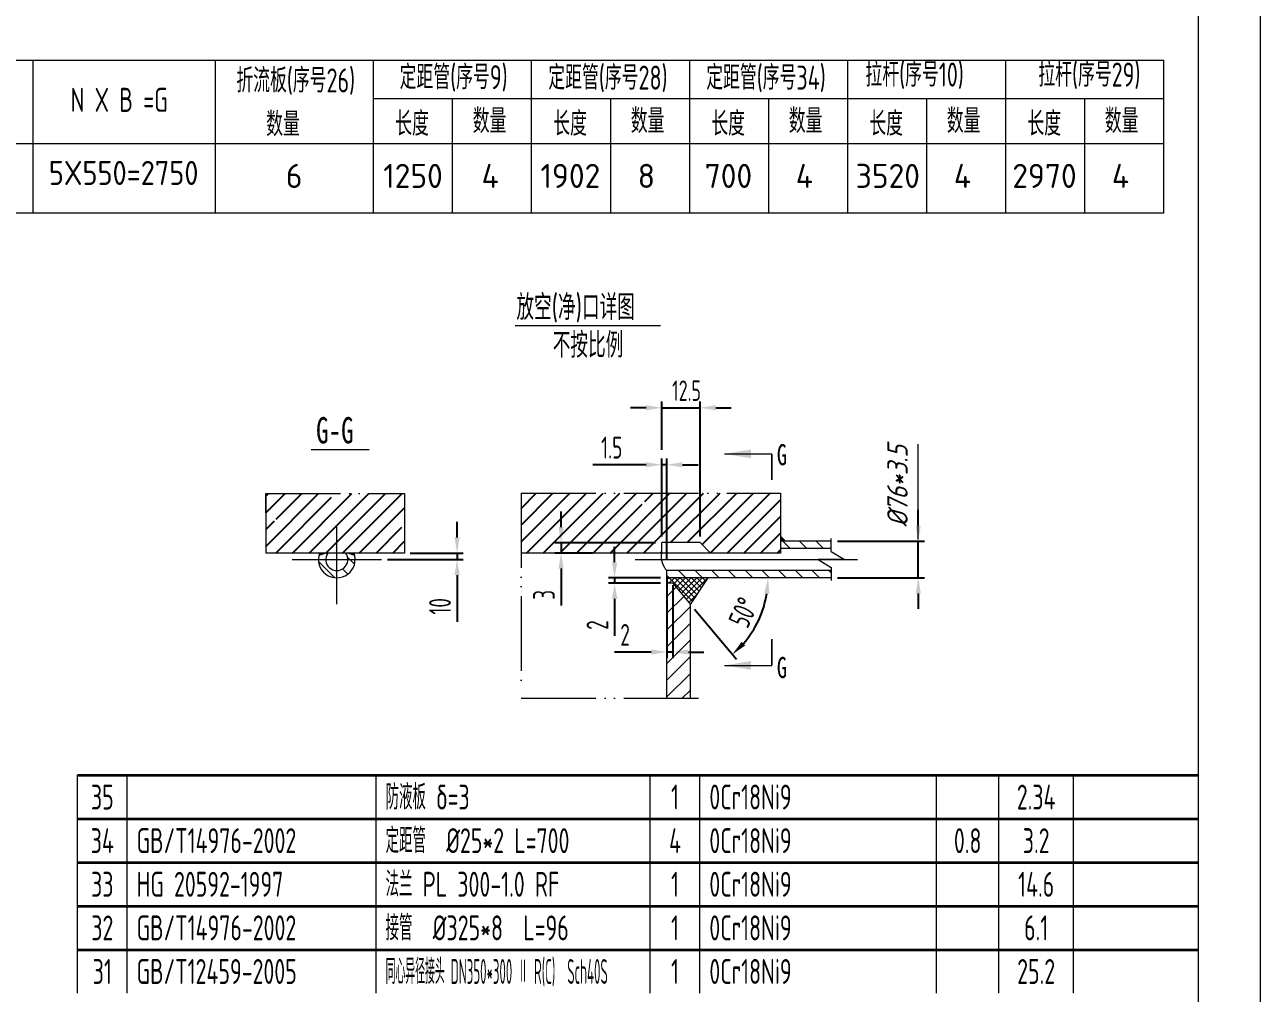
# Model space of a CAD drawing. Header units: millimetres. Extents: x -1140 to 3612, y -5124 to 1604.
# Drawn here: x 2024 to 3612, y -2892 to -1648 of the extents above; entities that cross this region are included whole.
import ezdxf
from ezdxf.enums import TextEntityAlignment as Align

# ---------------------------------------------------------------- set-up
doc = ezdxf.new("R2010")
doc.units = ezdxf.units.MM
doc.header["$LTSCALE"] = 4
doc.linetypes.add('ACAD_ISO04W100', pattern=[30, 24, -3, 0, -3])
doc.linetypes.add('ACAD_ISO05W100', pattern=[33, 24, -3, 0, -3, 0, -3])
doc.layers.add('X', color=3, linetype='Continuous')
for name, color, linetype, lineweight in [('中心线', 1, 'ACAD_ISO04W100', 18), ('双点划线', 5, 'ACAD_ISO05W100', 18), ('标注', 7, 'Continuous', 18), ('细实线', 7, 'Continuous', 18)]:
    doc.layers.add(name, color=color, linetype=linetype, lineweight=lineweight)
doc.styles.add('GB', font='gbeitc.shx', dxfattribs={"bigfont": 'gbcbig.shx'})
doc.styles.add('HGCAD', font='gbenor.shx', dxfattribs={"width": 0.75, "bigfont": 'gbcbig.shx'})
doc.styles.add('HZ', font='Tssdeng.shx', dxfattribs={"bigfont": 'hztxt.shx'})
doc.styles.add('HZTXT', font='Tssdeng.shx', dxfattribs={"bigfont": 'hztxt.shx'})
doc.styles.get("Standard").update_dxf_attribs({"font": 'SIMFANG.TTF'})
doc.dimstyles.new('HGCAD$0', dxfattribs={"dimscale": 8, "dimtxt": 3.5, "dimasz": 2.5, "dimexe": 1, "dimexo": 1, "dimgap": 1, "dimtad": 1, "dimdec": 1, "dimdsep": 46, "dimtxsty": 'HGCAD', "dimcen": 0, "dimadec": 1, "dimazin": 0, "dimtfac": 1, "dimtdec": 1, "dimtmove": 0, "dimatfit": 1, "dimfxl": 0, "dimarcsym": 0})
doc.dimstyles.new('HGCAD$2', dxfattribs={"dimscale": 8, "dimtxt": 3.5, "dimasz": 2.5, "dimexe": 1, "dimexo": 1, "dimgap": 1, "dimtad": 2, "dimtih": 1, "dimdec": 1, "dimdsep": 46, "dimtxsty": 'HGCAD', "dimcen": 0, "dimadec": 0, "dimazin": 0, "dimtfac": 1, "dimtdec": 1, "dimtmove": 0, "dimatfit": 1, "dimfxl": 0, "dimarcsym": 0})

# ---------------------------------------------------------------- blocks, each defined once
blk = doc.blocks.new('HGCAD#HGTFTK~A1Z~HGCAD图框')
at = {"layer": '细实线', "color": 7}
blk.add_lwpolyline([(10, -10), (-584, -10), (-584, 831), (10, 831)], close=True, dxfattribs=at)
at = {"layer": '细实线', "color": 2}
blk.add_lwpolyline([(0, 0), (-559, 0), (-559, 821), (0, 821)], close=True, dxfattribs=at)
blk = doc.blocks.new('*X27')
at = {"color": 0}
for p, q in [((137.63, 56.47), (136.24, 57.86)), ((140.82, 56.47), (139.42, 57.86)), ((144, 56.47), (142.6, 57.86)), ((49.52, 55.49), (49.41, 55.6)), ((53.81, 54.38), (53.37, 54.82)), ((54.69, 53.49), (53.81, 54.38)), ((50.92, 50.9), (47.83, 53.99)), ((53.42, 51.59), (52.42, 52.58)), ((117.76, 50.89), (116.36, 52.28)), ((120.94, 50.89), (119.54, 52.28)), ((124.12, 50.89), (122.72, 52.28)), ((127.3, 50.89), (125.91, 52.28)), ((130.49, 50.89), (129.09, 52.28)), ((133.67, 50.89), (132.27, 52.28)), ((136.85, 50.89), (135.45, 52.28)), ((140.03, 50.89), (138.63, 52.28)), ((143.21, 50.89), (141.82, 52.28)), ((145.46, 51.82), (145, 52.28)), ((114.58, 50.89), (114.15, 51.31))]:
    blk.add_line(p, q, dxfattribs=at)
blk = doc.blocks.new('*D30')
at = {"layer": 'Defpoints', "color": 0, "ltscale": 8}
for p in [(2511.6, -2326.8), (2482.5, -2335.1), (2579.8, -2335.1)]:
    blk.add_point(p, dxfattribs=at)
at = {"layer": '标注', "color": 0, "lineweight": -2, "ltscale": 8}
for p, q in [((2579.8, -2306.8), (2579.8, -2286.8)), ((2519.6, -2326.8), (2587.8, -2326.8)), ((2579.8, -2326.8), (2579.8, -2335.1)), ((2490.5, -2335.1), (2587.8, -2335.1)), ((2579.8, -2355.1), (2579.8, -2415.3))]:
    blk.add_line(p, q, dxfattribs=at)
at = {"layer": '标注', "color": 0, "ltscale": 8}
for points in [[(2576.4, -2306.8), (2583.1, -2306.8), (2579.8, -2326.8)], [(2576.4, -2355.1), (2583.1, -2355.1), (2579.8, -2335.1)]]:
    blk.add_solid(points, dxfattribs=at)
at = {"layer": '标注', "color": 0, "ltscale": 8, "insert": (2557.8, -2395.2), "char_height": 28, "attachment_point": 5, "rotation": 90, "style": 'HGCAD'}
blk.add_mtext('10', dxfattribs=at)
blk = doc.blocks.new('*D31')
at = {"layer": 'Defpoints', "color": 0, "ltscale": 8}
for p in [(3060.7, -2311.5), (3172.4, -2311.5), (3060.7, -2358.6)]:
    blk.add_point(p, dxfattribs=at)
at = {"layer": '标注', "color": 0, "lineweight": -2, "ltscale": 8}
for p, q in [((3172.4, -2291.5), (3172.4, -2271.5)), ((3068.7, -2311.5), (3180.4, -2311.5)), ((3172.4, -2358.6), (3172.4, -2311.5)), ((3068.7, -2358.6), (3180.4, -2358.6)), ((3172.4, -2378.6), (3172.4, -2398.6))]:
    blk.add_line(p, q, dxfattribs=at)
at = {"layer": '标注', "color": 0, "ltscale": 8}
for points in [[(3169.1, -2291.5), (3175.7, -2291.5), (3172.4, -2311.5)], [(3169.1, -2378.6), (3175.7, -2378.6), (3172.4, -2358.6)]]:
    blk.add_solid(points, dxfattribs=at)
blk = doc.blocks.new('*D32')
at = {"layer": 'Defpoints', "color": 0, "ltscale": 8}
for p in [(2842.7, -2313.5), (2713.4, -2326.8), (2761.6, -2326.8)]:
    blk.add_point(p, dxfattribs=at)
at = {"layer": '标注', "color": 0, "lineweight": -2, "ltscale": 8}
for p, q in [((2713.4, -2293.5), (2713.4, -2273.5)), ((2834.7, -2313.5), (2705.4, -2313.5)), ((2713.4, -2313.5), (2713.4, -2326.8)), ((2753.6, -2326.8), (2705.4, -2326.8)), ((2713.4, -2346.8), (2713.4, -2394.1))]:
    blk.add_line(p, q, dxfattribs=at)
at = {"layer": '标注', "color": 0, "ltscale": 8}
for points in [[(2710.1, -2293.5), (2716.8, -2293.5), (2713.4, -2313.5)], [(2710.1, -2346.8), (2716.8, -2346.8), (2713.4, -2326.8)]]:
    blk.add_solid(points, dxfattribs=at)
at = {"layer": '标注', "color": 0, "ltscale": 8, "insert": (2691.4, -2380.5), "char_height": 28, "attachment_point": 5, "rotation": 90, "style": 'HGCAD'}
blk.add_mtext('3', dxfattribs=at)
blk = doc.blocks.new('*D33')
at = {"layer": 'Defpoints', "color": 0, "ltscale": 8}
for p in [(2782.2, -2365.6), (2849.4, -2358.6), (2849.4, -2365.6)]:
    blk.add_point(p, dxfattribs=at)
at = {"layer": '标注', "color": 0, "lineweight": -2, "ltscale": 8}
for p, q in [((2782.2, -2338.6), (2782.2, -2318.6)), ((2841.4, -2358.6), (2774.2, -2358.6)), ((2841.4, -2365.6), (2774.2, -2365.6)), ((2782.2, -2358.6), (2782.2, -2365.6)), ((2782.2, -2385.6), (2782.2, -2432.9))]:
    blk.add_line(p, q, dxfattribs=at)
at = {"layer": '标注', "color": 0, "ltscale": 8}
for points in [[(2778.9, -2338.6), (2785.6, -2338.6), (2782.2, -2358.6)], [(2778.9, -2385.6), (2785.6, -2385.6), (2782.2, -2365.6)]]:
    blk.add_solid(points, dxfattribs=at)
at = {"layer": '标注', "color": 0, "ltscale": 8, "insert": (2760.2, -2419.3), "char_height": 28, "attachment_point": 5, "rotation": 90, "style": 'HGCAD'}
blk.add_mtext('2', dxfattribs=at)
blk = doc.blocks.new('*D34')
at = {"layer": 'Defpoints', "color": 0, "ltscale": 8}
for p in [(2849.4, -2358.6), (2857, -2365.6), (3060.7, -2358.6), (2879.6, -2392.7), (2958.3, -2429.2)]:
    blk.add_point(p, dxfattribs=at)
at = {"layer": '标注', "color": 0, "lineweight": -2, "ltscale": 8}
blk.add_line((2884.8, -2398.8), (2938.7, -2463.1), dxfattribs=at)
blk.add_arc((2851.1, -2358.6), 128.3, 318.8884, 351.0616, dxfattribs=at)
at = {"layer": '标注', "color": 0, "ltscale": 8}
for points in [[(2974.6, -2378.3), (2981.2, -2378.8), (2979.4, -2358.6)], [(2950.1, -2445.4), (2945.5, -2440.6), (2933.5, -2457)]]:
    blk.add_solid(points, dxfattribs=at)
at = {"layer": '标注', "color": 0, "ltscale": 8, "insert": (2947.7, -2403), "char_height": 28, "attachment_point": 5, "rotation": 65.3217, "style": 'HGCAD'}
blk.add_mtext('50%%D', dxfattribs=at)
blk = doc.blocks.new('*X26')
at = {"color": 0}
for p, q in [((114.15, 47.33), (115.91, 49.09)), ((114.15, 44.15), (117.36, 47.36)), ((114.15, 40.97), (118.63, 45.45)), ((114.15, 37.78), (118.63, 42.27)), ((114.15, 34.6), (118.63, 39.09)), ((114.15, 31.42), (118.63, 35.9)), ((114.15, 28.24), (118.63, 32.72)), ((117.06, 27.97), (118.63, 29.54))]:
    blk.add_line(p, q, dxfattribs=at)
blk = doc.blocks.new('*D35')
at = {"layer": 'Defpoints', "color": 0, "ltscale": 8}
for p in [(2849.4, -2353.2), (2857, -2360.2), (2849.4, -2453.9)]:
    blk.add_point(p, dxfattribs=at)
at = {"layer": '标注', "color": 0, "lineweight": -2, "ltscale": 8}
for p, q in [((2849.4, -2361.2), (2849.4, -2461.9)), ((2857, -2368.2), (2857, -2461.9)), ((2829.4, -2453.9), (2782.1, -2453.9)), ((2857, -2453.9), (2849.4, -2453.9)), ((2877, -2453.9), (2897, -2453.9))]:
    blk.add_line(p, q, dxfattribs=at)
at = {"layer": '标注', "color": 0, "ltscale": 8}
for points in [[(2829.4, -2450.6), (2829.4, -2457.2), (2849.4, -2453.9)], [(2877, -2450.6), (2877, -2457.2), (2857, -2453.9)]]:
    blk.add_solid(points, dxfattribs=at)
at = {"layer": '标注', "color": 0, "ltscale": 8, "insert": (2795.7, -2431.9), "char_height": 28, "attachment_point": 5, "style": 'HGCAD'}
blk.add_mtext('2', dxfattribs=at)
blk = doc.blocks.new('*X28')
at = {"color": 0}
for p, q in [((114.15, 50.51), (114.53, 50.89)), ((114.55, 49.85), (114.15, 50.25)), ((114.55, 49.85), (115.59, 50.89)), ((119.03, 46.43), (114.58, 50.89)), ((115.43, 49.67), (116.65, 50.89)), ((119.45, 47.07), (115.64, 50.89)), ((115.91, 49.09), (117.71, 50.89)), ((116.4, 48.51), (118.77, 50.89)), ((119.88, 47.71), (116.7, 50.89)), ((116.88, 47.94), (119.83, 50.89)), ((117.36, 47.36), (120.89, 50.89)), ((120.3, 48.34), (117.76, 50.89)), ((117.85, 46.78), (121.95, 50.89)), ((120.73, 48.98), (118.82, 50.89)), ((121.15, 49.62), (119.88, 50.89)), ((121.57, 50.25), (120.94, 50.89)), ((118.33, 46.21), (119.97, 47.85))]:
    blk.add_line(p, q, dxfattribs=at)
blk = doc.blocks.new('*D36')
at = {"layer": 'Defpoints', "color": 0, "ltscale": 8}
for p in [(2842.7, -2213.4), (2842.7, -2313.5), (2849.4, -2343.8)]:
    blk.add_point(p, dxfattribs=at)
at = {"layer": '标注', "color": 0, "lineweight": -2, "ltscale": 8}
for p, q in [((2842.7, -2305.5), (2842.7, -2205.4)), ((2849.4, -2335.8), (2849.4, -2205.4)), ((2822.7, -2213.4), (2754.4, -2213.4)), ((2849.4, -2213.4), (2842.7, -2213.4)), ((2869.4, -2213.4), (2889.4, -2213.4))]:
    blk.add_line(p, q, dxfattribs=at)
at = {"layer": '标注', "color": 0, "ltscale": 8}
for points in [[(2822.7, -2210.1), (2822.7, -2216.7), (2842.7, -2213.4)], [(2869.4, -2210.1), (2869.4, -2216.7), (2849.4, -2213.4)]]:
    blk.add_solid(points, dxfattribs=at)
at = {"layer": '标注', "color": 0, "ltscale": 8, "insert": (2778.5, -2191.4), "char_height": 28, "attachment_point": 5, "style": 'HGCAD'}
blk.add_mtext('1.5', dxfattribs=at)
blk = doc.blocks.new('*D37')
at = {"layer": 'Defpoints', "color": 0, "ltscale": 8}
for p in [(2892.1, -2140.2), (2842.7, -2202.1), (2892.1, -2313.5)]:
    blk.add_point(p, dxfattribs=at)
at = {"layer": '标注', "color": 0, "lineweight": -2, "ltscale": 8}
for p, q in [((2822.7, -2140.2), (2802.7, -2140.2)), ((2842.7, -2194.1), (2842.7, -2132.2)), ((2842.7, -2140.2), (2892.1, -2140.2)), ((2892.1, -2305.5), (2892.1, -2132.2)), ((2912.1, -2140.2), (2932.1, -2140.2))]:
    blk.add_line(p, q, dxfattribs=at)
at = {"layer": '标注', "color": 0, "ltscale": 8}
for points in [[(2822.7, -2136.9), (2822.7, -2143.6), (2842.7, -2140.2)], [(2912.1, -2136.9), (2912.1, -2143.6), (2892.1, -2140.2)]]:
    blk.add_solid(points, dxfattribs=at)
blk = doc.blocks.new('S1')
blk.add_line((9.69, 6.22), (0.69, 6.22))
at = {"const_width": 0.3}
blk.add_lwpolyline([(0.69, 6.22), (0.69, 1.22)], dxfattribs=at)
blk.add_solid([(4.69, 7.05), (4.69, 5.38), (9.69, 6.22)])
blk = doc.blocks.new('HGCAD#HGTFMXB~HGCAD明细表')
at = {"color": 4}
for p, q in [((-180, 0), (-180, 7)), ((-172, 0), (-172, 7)), ((-132, 0), (-132, 7)), ((-88, 0), (-88, 7)), ((-80, 0), (-80, 7)), ((-42, 0), (-42, 7)), ((-32, 0), (-32, 7)), ((-20, 0), (-20, 7))]:
    blk.add_line(p, q, dxfattribs=at)
at = {"color": 7, "linetype": 'Continuous', "lineweight": 35}
blk.add_line((-180, 7), (0, 7), dxfattribs=at)
at = {"color": 7, "linetype": 'Continuous', "lineweight": 35, "style": 'HGCAD', "width": 0.75, "flags": 8}
for tag, p in [('NO', (-176, 3.5)), ('NUM', (-84, 3.5)), ('ONE', (-37, 3.5)), ('ALL', (-26, 3.5))]:
    blk.add_attdef(tag, text='', height=4, dxfattribs=at).set_placement(p, align=Align.MIDDLE)
for tag, p in [('PARTNO', (-170.5, 3.5)), ('PARTNAME', (-130.5, 3.5)), ('MATERIAL', (-78.5, 3.5)), ('NOTICE', (-19, 3.5))]:
    blk.add_attdef(tag, text='', height=4, dxfattribs=at).set_placement(p, align=Align.MIDDLE_LEFT)

msp = doc.modelspace()

# ---------------------------------------------------------------- linework, layer by layer
at = {"color": 0}
for p, q in [((2333.91, -2318.18), (2401.77, -2250.33)), ((2333.91, -2275.23), (2358.81, -2250.33)), ((2333.91, -2253.75), (2337.33, -2250.33)), ((2347.32, -2283.3), (2380.29, -2250.33)), ((2368.24, -2326.82), (2444.72, -2250.33)), ((2389.72, -2326.82), (2466.2, -2250.33)), ((2411.19, -2326.82), (2487.68, -2250.33)), ((2432.67, -2326.82), (2509.16, -2250.33)), ((2661.93, -2269.39), (2681.52, -2249.8)), ((2661.93, -2290.87), (2703, -2249.8)), ((2661.93, -2312.35), (2724.47, -2249.8)), ((2668.93, -2326.82), (2745.95, -2249.8)), ((2690.41, -2326.82), (2767.43, -2249.8)), ((2711.89, -2326.82), (2788.91, -2249.8)), ((2733.37, -2326.82), (2810.39, -2249.8)), ((2776.33, -2326.82), (2853.34, -2249.8)), ((2797.8, -2326.82), (2874.82, -2249.8)), ((2819.28, -2326.82), (2896.3, -2249.8)), ((2821.22, -2260.44), (2831.87, -2249.8)), ((2854.13, -2313.45), (2917.78, -2249.8)), ((2875.6, -2313.45), (2939.26, -2249.8)), ((2894.58, -2315.95), (2960.74, -2249.8)), ((2905.32, -2326.69), (2982.21, -2249.8)), ((2346.76, -2326.82), (2418.52, -2255.06)), ((2495.59, -2285.38), (2512.28, -2268.69)), ((2754.85, -2326.82), (2817.48, -2264.18)), ((2926.67, -2326.82), (2995.22, -2258.27)), ((2333.91, -2296.71), (2345.24, -2285.38)), ((2454.15, -2326.82), (2495.52, -2285.45)), ((2948.15, -2326.82), (2995.22, -2279.75)), ((2475.63, -2326.82), (2508.94, -2293.5)), ((2969.63, -2326.82), (2995.22, -2301.23)), ((2497.11, -2326.82), (2512.28, -2311.65)), ((2840.76, -2326.82), (2842.7, -2324.88)), ((2991.11, -2326.82), (2995.22, -2322.7))]:
    msp.add_line(p, q, dxfattribs=at)
at = {"layer": '中心线', "ltscale": 5}
for p, q in [((2425.19, -2392.43), (2425.19, -2293.07)), ((2367.83, -2335.08), (2482.54, -2335.08)), ((2808.52, -2335.08), (3094.44, -2335.08))]:
    msp.add_line(p, q, dxfattribs=at)
at = {"layer": '双点划线'}
for p, q in [((2333.91, -2250.33), (2333.91, -2326.82)), ((2333.91, -2250.33), (2512.28, -2250.33)), ((2512.28, -2250.33), (2512.28, -2326.82)), ((2661.93, -2249.8), (2661.93, -2513.33)), ((2661.93, -2249.8), (2995.22, -2249.8)), ((2661.93, -2513.33), (2893.14, -2513.33))]:
    msp.add_line(p, q, dxfattribs=at)
at = {"layer": '标注', "ltscale": 6}
for p, q in [((1898.42, -1694.04), (3487.52, -1694.04)), ((2034.82, -1694.04), (2034.82, -1890.14)), ((2269.03, -1694.04), (2269.03, -1890.14)), ((2472.11, -1694.04), (2472.11, -1890.14)), ((2472.11, -1694.04), (2472.11, -1792.09)), ((2675.19, -1694.04), (2675.19, -1890.14)), ((2878.27, -1694.04), (2878.27, -1890.14)), ((3081.35, -1694.04), (3081.35, -1890.14)), ((3284.43, -1694.04), (3284.43, -1890.14)), ((3487.52, -1694.04), (3487.52, -1890.14)), ((2472.11, -1743.06), (3487.52, -1743.06)), ((2573.65, -1743.06), (2573.65, -1890.14)), ((2776.73, -1743.06), (2776.73, -1890.14)), ((2979.81, -1743.06), (2979.81, -1890.14)), ((3182.89, -1743.06), (3182.89, -1890.14)), ((3385.97, -1743.06), (3385.97, -1890.14)), ((1898.42, -1800.85), (3487.52, -1800.85)), ((3487.52, -1890.14), (1898.42, -1890.14))]:
    msp.add_line(p, q, dxfattribs=at)
at = {"layer": '标注', "ltscale": 5}
for p, q in [((2654.36, -2034.45), (2841.39, -2034.45)), ((3172.39, -2309.48), (3172.39, -2186.94)), ((2392.48, -2193.6), (2466.89, -2193.6)), ((2333.91, -2275.25), (2333.91, -2250.33)), ((2995.22, -2249.8), (2995.22, -2326.82)), ((2892.08, -2313.45), (2842.7, -2313.45)), ((2842.7, -2326.82), (2842.7, -2313.45)), ((2849.38, -2326.82), (2849.38, -2313.45)), ((2892.08, -2313.45), (2905.45, -2326.82)), ((3060.69, -2311.54), (2995.22, -2311.54)), ((3060.69, -2324.96), (3060.69, -2308.08)), ((2512.28, -2326.82), (2333.91, -2326.82)), ((2905.45, -2326.82), (2661.93, -2326.82)), ((2995.22, -2326.82), (2905.45, -2326.82)), ((3060.69, -2320.97), (2995.22, -2320.97)), ((3060.69, -2324.96), (3077.57, -2335.08)), ((3060.69, -2349.19), (2849.38, -2349.19)), ((2849.38, -2513.33), (2849.38, -2349.19)), ((3043.82, -2335.08), (3060.69, -2345.21)), ((3077.57, -2335.08), (3043.82, -2335.08)), ((3060.69, -2345.21), (3060.69, -2362.08)), ((3060.69, -2358.63), (2849.38, -2358.63)), ((2856.98, -2365.63), (2849.38, -2365.63)), ((2856.98, -2365.63), (2879.64, -2392.68)), ((2879.64, -2392.68), (2902.34, -2358.63)), ((2879.64, -2513.33), (2879.64, -2392.68))]:
    msp.add_line(p, q, dxfattribs=at)
for centre, radius, start, end in [((2425.19, -2335.08), 23.6, 159.5001, 20.4999), ((2425.19, -2335.08), 14.23, 144.49069, 35.50931), ((2868.04, -2331.25), 25.89, 170.14927, 223.8829)]:
    msp.add_arc(centre, radius, start, end, dxfattribs=at)
for points in [[(3002.72, -2311.54), (2995.22, -2311.54), (2995.22, -2303.68)], [(2401.63, -2326.82), (2402.03, -2330.5), (2413.6, -2326.82)], [(2448.75, -2326.82), (2448.34, -2330.5), (2436.77, -2326.82)]]:
    msp.add_solid(points, dxfattribs=at)

# ---------------------------------------------------------------- block references
at = {"layer": '中心线', "ltscale": 8, "xscale": 8, "yscale": 8, "zscale": 8}
msp.add_blockref('HGCAD#HGTFTK~A1Z~HGCAD图框', (3531.93, -5044.12), dxfattribs=at)
at = {"layer": '标注', "ltscale": 5, "yscale": 6.75, "zscale": 6.75}
for name, p, xscale in [('S1', (2988.98, -2241.39), -6.75), ('*X27', (2078.85, -2702.12), 6.75), ('*X28', (2078.85, -2702.12), 6.75), ('*X26', (2078.85, -2702.12), 6.75)]:
    msp.add_blockref(name, p, dxfattribs=dict(at, xscale=xscale))
at = {"layer": '标注', "ltscale": 5, "xscale": 6.75, "yscale": 6.75, "zscale": 6.75, "rotation": 180}
msp.add_blockref('S1', (2988.98, -2429.08), dxfattribs=at)
at = {"layer": '标注', "ltscale": 6, "xscale": 8, "yscale": 8, "zscale": 8}
for p, values in [((3531.93, -2668.12), {'NO': '35', 'PARTNAME': '防液板 δ=3', 'NUM': '1', 'MATERIAL': '0Cr18Ni9', 'ALL': '2.34'}), ((3531.93, -2724.12), {'NO': '34', 'PARTNO': 'GB/T14976-2002', 'PARTNAME': '定距管  %%C25*2 L=700', 'NUM': '4', 'MATERIAL': '0Cr18Ni9', 'ONE': '0.8', 'ALL': '3.2'}), ((3531.93, -2780.12), {'NO': '33', 'PARTNO': 'HG 20592-1997', 'PARTNAME': '法兰 PL 300-1.0 RF', 'NUM': '1', 'MATERIAL': '0Cr18Ni9', 'ALL': '14.6'}), ((3531.93, -2836.12), {'NO': '32', 'PARTNO': 'GB/T14976-2002', 'PARTNAME': '接管  %%C325*8  L=96', 'NUM': '1', 'MATERIAL': '0Cr18Ni9', 'ALL': '6.1'})]:
    msp.add_blockref('HGCAD#HGTFMXB~HGCAD明细表', p, dxfattribs=at).add_auto_attribs(values)
at = {"layer": '标注', "ltscale": 6}
ref = msp.add_blockref('HGCAD#HGTFMXB~HGCAD明细表', (3531.93, -2892.12), dxfattribs=dict(at, xscale=8, yscale=8, zscale=8))
ref.add_attrib('NO', '31', dxfattribs={"layer": '0', "color": 7, "linetype": 'Continuous', "lineweight": 35, "height": 32, "style": 'HGCAD', "width": 0.75, "flags": 8}).set_placement((2123.93, -2864.12), align=Align.MIDDLE)
ref.add_attrib('PARTNO', 'GB/T12459-2005', dxfattribs={"layer": '0', "color": 7, "linetype": 'Continuous', "lineweight": 35, "height": 32, "style": 'HGCAD', "width": 0.75, "flags": 8}).set_placement((2167.93, -2864.12), align=Align.MIDDLE_LEFT)
ref.add_attrib('PARTNAME', '同心异径接头 DN350*300 Ⅱ R(C)  Sch40S', dxfattribs={"layer": '0', "color": 7, "linetype": 'Continuous', "lineweight": 35, "height": 32, "style": 'HGCAD', "width": 0.44, "flags": 8}).set_placement((2487.93, -2864.12), align=Align.MIDDLE_LEFT)
ref.add_attrib('NUM', '1', dxfattribs={"layer": '0', "color": 7, "linetype": 'Continuous', "lineweight": 35, "height": 32, "style": 'HGCAD', "width": 0.75, "flags": 8}).set_placement((2859.93, -2864.12), align=Align.MIDDLE)
ref.add_attrib('MATERIAL', '0Cr18Ni9', dxfattribs={"layer": '0', "color": 7, "linetype": 'Continuous', "lineweight": 35, "height": 32, "style": 'HGCAD', "width": 0.75, "flags": 8}).set_placement((2903.93, -2864.12), align=Align.MIDDLE_LEFT)
ref.add_attrib('ALL', '25.2', dxfattribs={"layer": '0', "color": 7, "linetype": 'Continuous', "lineweight": 35, "height": 32, "style": 'HGCAD', "width": 0.75, "flags": 8}).set_placement((3323.93, -2864.12), align=Align.MIDDLE)

# ---------------------------------------------------------------- texts
at = {"layer": 'X', "style": 'HZ'}
for s, width, p in [('定距管(序号9)', 0.7, (2575.39, -1731.1)), ('定距管(序号28)', 0.7, (2773.67, -1731.7)), ('定距管(序号34)', 0.7, (2976.75, -1731.7)), ('拉杆(序号10)', 0.7, (3167.79, -1727.75)), ('拉杆(序号29)', 0.7, (3392.32, -1727.75)), ('折流板(序号26)', 0.7, (2372.46, -1735.31)), ('  N X B =G', 0.7, (2132.43, -1760.26)), ('数量', 0.7, (2356.11, -1791.46)), ('长度', 0.7, (2521.94, -1790.91)), ('数量', 0.7, (2621.5, -1787.43)), ('长度', 0.7, (2725.02, -1790.91)), ('数量', 0.7, (2824.58, -1787.43)), ('长度', 0.7, (2928.11, -1790.91)), ('数量', 0.7, (3027.66, -1787.43)), ('长度', 0.7, (3131.19, -1790.91)), ('数量', 0.7, (3230.74, -1787.43)), ('长度', 0.7, (3334.27, -1790.91)), ('数量', 0.7, (3433.82, -1787.43)), ('5X550=2750', 0.9, (2151.32, -1854.1))]:
    msp.add_text(s, height=30.914, dxfattribs=dict(at, width=width)).set_placement(p, align=Align.CENTER)
for s, height, p in [('6', 30.91, (2370.48, -1857.91)), ('1250', 30.914, (2523.16, -1857.91)), ('4', 30.91, (2622.36, -1857.91)), ('1902', 30.914, (2725.39, -1857.91)), ('8', 30.91, (2823.03, -1857.91)), ('700', 30.914, (2928.47, -1857.91)), ('4', 30.91, (3026.11, -1857.91)), ('3520', 30.914, (3133.31, -1857.92)), ('4', 30.91, (3229.19, -1857.91)), ('2970', 30.914, (3334.63, -1857.91)), ('4', 30.91, (3432.27, -1857.91))]:
    msp.add_text(s, height=height, dxfattribs=at).set_placement(p, align=Align.CENTER)
at = {"layer": '标注', "ltscale": 6, "style": 'HZTXT', "width": 0.7}
for s, p in [('放空(净)口详图', (2656.05, -2027.44)), ('不按比例', (2702.73, -2075.93))]:
    msp.add_text(s, height=32.393, dxfattribs=at).set_placement(p)
at = {"layer": '标注', "ltscale": 5, "width": 0.7}
for s, height, p in [('G-G', 33.75, (2398.63, -2185.99)), ('G', 27, (2990.75, -2213.95)), ('G', 27, (2990.75, -2487.26))]:
    msp.add_text(s, height=height, dxfattribs=at).set_placement(p)
at = {"layer": '标注', "ltscale": 8, "insert": (2874.67, -2118.27), "char_height": 26.25, "attachment_point": 5, "style": 'HGCAD'}
msp.add_mtext('12.5', dxfattribs=at)
at = {"layer": '标注', "ltscale": 5, "insert": (3145.68, -2240.6), "char_height": 26.25, "attachment_point": 5, "rotation": 90, "style": 'GB'}
msp.add_mtext('%%C76*3.5', dxfattribs=at)

# ---------------------------------------------------------------- dimensions: what is measured, and where the dimension line sits
at = {"layer": '标注', "ltscale": 8}
dim = msp.add_linear_dim(base=(2892.08, -2140.22), p1=(2842.7, -2202.1), p2=(2892.08, -2313.45), text=' ', dimstyle='HGCAD$0', override={"dimdec": 0}, dxfattribs=at)
dim.commit()
dim.dimension.update_dxf_attribs({"geometry": '*D37', "text_midpoint": (2867.39, -2140.22), "dimtype": 160})
for base, p1, p2, text, picture, middle in [((2842.7, -2213.39), (2849.38, -2343.76), (2842.7, -2313.45), '1.5', '*D36', (2778.54, -2191.39)), ((2849.38, -2453.91), (2856.98, -2360.19), (2849.38, -2353.19), '2', '*D35', (2795.73, -2431.91))]:
    dim = msp.add_linear_dim(base=base, p1=p1, p2=p2, text=text, dimstyle='HGCAD$0', override={"dimdec": 0}, dxfattribs=at)
    dim.commit()
    dim.dimension.update_dxf_attribs({"geometry": picture, "text_midpoint": middle})
for base, p1, p2, angle, text, override, picture, middle in [((2713.43, -2326.82), (2842.7, -2313.45), (2761.57, -2326.82), 270, '3', {"dimdec": 0}, '*D32', (2691.43, -2380.47)), ((3172.39, -2311.54), (3060.69, -2358.63), (3060.69, -2311.54), 90, ' ', {"dimdec": 0, "dimtdec": 2}, '*D31', (3172.39, -2335.08)), ((2579.77, -2335.08), (2511.55, -2326.82), (2482.48, -2335.08), 90, '10', {"dimdec": 0}, '*D30', (2557.77, -2395.2)), ((2782.22, -2365.63), (2849.38, -2358.63), (2849.38, -2365.63), 90, '2', {"dimdec": 0}, '*D33', (2760.22, -2419.28))]:
    dim = msp.add_linear_dim(base=base, p1=p1, p2=p2, angle=angle, text=text, dimstyle='HGCAD$0', override=override, dxfattribs=at)
    dim.commit()
    dim.dimension.update_dxf_attribs({"geometry": picture, "text_midpoint": middle})
dim = msp.add_angular_dim_2l(base=(2958.29, -2429.21), line1=((3060.69, -2358.63), (2849.38, -2358.63)), line2=((2856.98, -2365.63), (2879.64, -2392.68)), text='50%%D', dimstyle='HGCAD$2', override={"dimtad": 1, "dimtih": 0, "dimdec": 0, "dimadec": 1}, dxfattribs=at)
dim.commit()
dim.dimension.update_dxf_attribs({"geometry": '*D34', "text_midpoint": (2967.73, -2412.21), "dimtype": 162})

doc.saveas('drawing.dxf')
